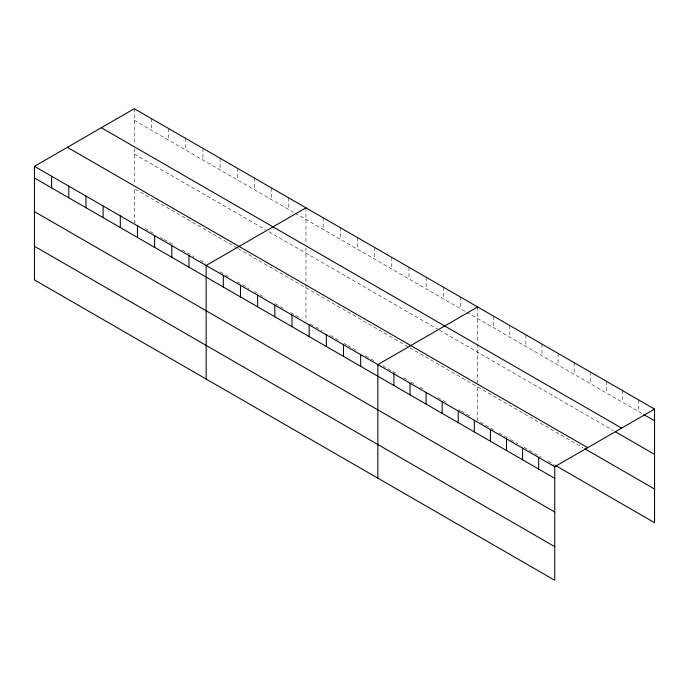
<?xml version="1.0" encoding="UTF-8"?>
<svg xmlns="http://www.w3.org/2000/svg" width="689" height="689" viewBox="0 0 689 689"><rect width="100%" height="100%" fill="white"/><g stroke="black" fill="none" stroke-linecap="round" stroke-linejoin="round"><path stroke-width="0.52" stroke-dasharray="3.44 2.58" d="M134.26 120.351L294.203 212.703M295.107 213.22L465.902 311.824M466.806 312.35L642.932 414.037M134.26 153.992L265.291 229.644M268.899 231.728L438.79 329.816M439.694 330.332L613.451 430.651M237.274 248.118L134.26 188.648L134.26 222.28L136.965 223.847M238.179 248.643L408.973 347.247M409.877 347.773L583.075 447.764M145.103 228.541L155.042 234.277M160.459 237.412L163.172 238.971M164.077 239.496L173.111 244.716M182.154 249.935L193.902 256.713M200.223 260.364L205.649 263.499M220.101 271.845L230.048 277.581M237.274 281.758L249.022 288.536M254.448 291.671L265.291 297.932M275.23 303.668L285.168 309.413M290.594 312.539L301.438 318.8M310.472 324.019L322.219 330.798M330.35 335.491L338.488 340.194M343.906 343.32L346.619 344.888M347.523 345.404L356.558 350.623M365.592 355.843L374.635 361.062M382.765 365.756L391.8 370.975M392.704 371.492L398.13 374.627M403.547 377.753L408.973 380.888M410.782 381.93L416.199 385.056M419.816 387.149L423.434 389.233M437.885 397.579L447.833 403.323M458.676 409.576L460.485 410.627M461.38 411.144L469.519 415.837M493.729 429.824L477.649 420.54L477.649 383.842M499.094 432.916L509.817 439.108M510.704 439.625L517.852 443.75M524.105 447.359L541.08 457.16M548.229 461.286L554.481 464.894M638.47 399.809L638.47 411.462M622.382 390.525L622.382 402.169M606.303 381.241L606.303 392.885M590.223 371.957L590.223 383.601M574.144 362.672L574.144 374.316M558.056 353.388L558.056 365.032M541.976 344.104L541.976 355.748M525.896 334.82L525.896 346.464M509.817 325.535L509.817 337.179M493.729 316.251L493.729 327.895M477.649 306.967L477.649 342.786M477.649 343.837L477.649 382.826M460.485 297.054L460.485 308.698M443.311 287.141L443.311 298.785M426.138 277.228L426.138 288.872M408.973 267.315L408.973 278.959M391.8 257.402L391.8 269.046M374.635 247.489L374.635 259.133M357.462 237.576L357.462 249.22M340.297 227.663L340.297 239.307M323.124 217.75L323.124 229.394M305.95 207.837L305.95 243.656M305.95 247.859L305.95 283.696M305.95 284.712L305.95 321.41M288.786 197.924L288.786 209.568M271.612 188.011L271.612 199.655M254.448 178.098L254.448 189.742M237.274 168.185L237.274 179.829M220.101 158.272L220.101 169.916M202.936 148.359L202.936 160.003M185.763 138.446L185.763 150.09M168.598 128.533L168.598 140.177M151.425 118.62L151.425 130.264M134.26 108.707L134.26 144.526M134.26 148.738L134.26 183.55"/><path stroke-width="1.03" d="M34.45 166.333L554.74 466.72L554.74 580.293L34.45 279.906L34.45 166.333L134.26 108.707L654.55 409.094L654.55 522.667L555.377 465.411M305.95 207.837L206.149 265.463L206.149 379.028M477.649 306.967L377.848 364.584L377.848 478.157M554.74 466.72L654.55 409.094M643.827 414.554L654.55 420.746M101.317 127.723L621.616 428.11M615.243 431.684L654.55 454.378M67.384 147.317L587.683 447.704M584.866 448.797L654.55 489.035M34.45 177.977L554.74 478.364M34.45 211.609L554.74 512.005M34.45 246.266L554.74 546.653M538.66 457.436L538.66 469.08M522.581 448.151L522.581 459.796M506.501 438.867L506.501 450.511M490.413 429.583L490.413 441.227M474.333 420.299L474.333 431.943M458.254 411.014L458.254 422.658M442.174 401.73L442.174 413.374M426.086 392.446L426.086 404.09M410.007 383.162L410.007 394.806M393.927 373.869L393.927 385.521M360.674 354.671L360.674 366.324M343.501 344.758L343.501 356.411M326.336 334.845L326.336 346.498M309.163 324.932L309.163 336.585M291.998 315.028L291.998 326.672M274.825 305.115L274.825 316.759M257.652 295.202L257.652 306.846M240.487 285.289L240.487 296.933M223.314 275.376L223.314 287.02M188.975 255.55L188.975 267.194M171.811 245.637L171.811 257.281M154.637 235.724L154.637 247.368M137.464 225.811L137.464 237.455M120.299 215.898L120.299 227.542M103.126 205.985L103.126 217.629M85.961 196.072L85.961 207.716M68.788 186.159L68.788 197.803M51.623 176.246L51.623 187.89"/></g></svg>
